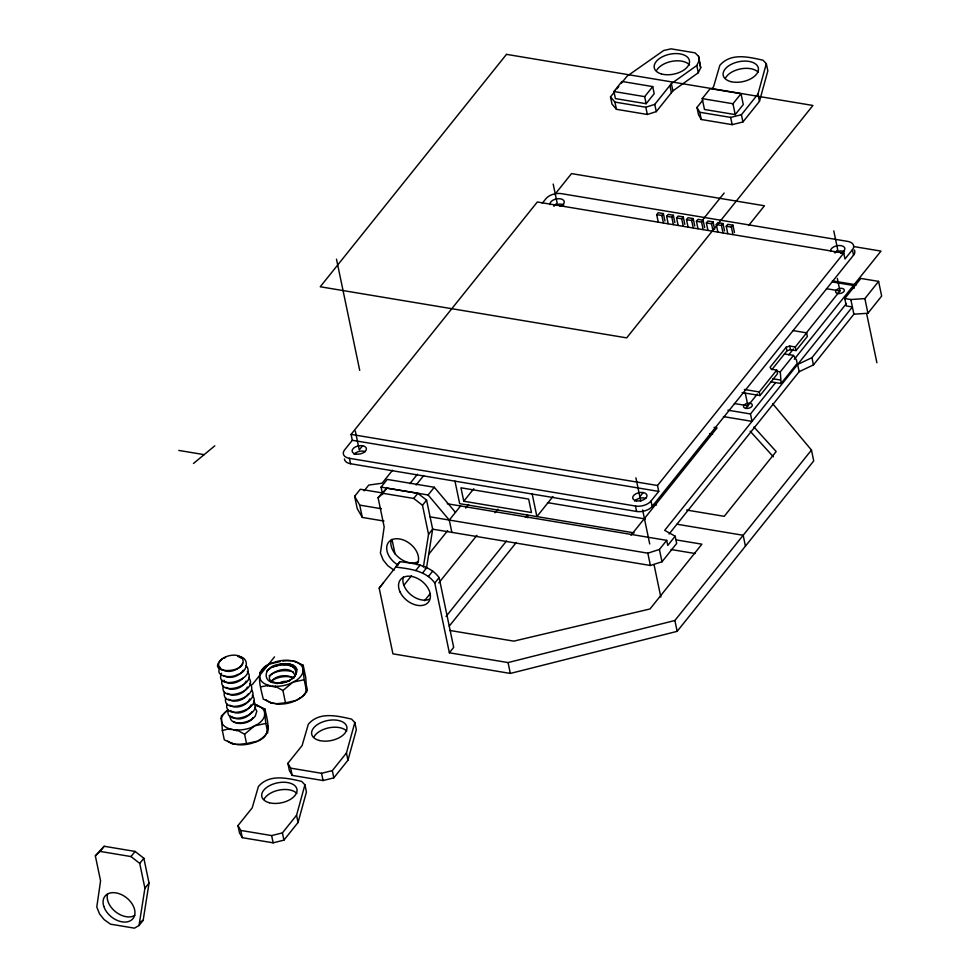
<?xml version="1.0" encoding="UTF-8"?>
<svg xmlns="http://www.w3.org/2000/svg" width="977" height="977" viewBox="0 0 977 977"><rect width="100%" height="100%" fill="white"/><g stroke="black" fill="none" stroke-linecap="round" stroke-linejoin="round"><path stroke-width="1.47" d="M221.193 718.376L221.364 716.019L227.971 709.925A22.068 12.506 -11.8 0 0 221.547 717.924L222.353 730.515L224.307 739.845L232.343 743.558L240.049 744.84A22.068 12.506 -11.8 0 0 253.812 742.593C272.717 737 268.382 724.299 264.852 708.936L253.935 704.478M306.925 689.738C306.021 696.051 298.058 699.398 292.782 701.865A22.068 12.506 -11.8 0 1 279.007 704.112L271.313 702.817L263.265 699.117C259.76 683.802 253.593 667.694 273.67 662.479A22.068 12.506 -11.8 0 1 287.446 660.244L295.139 661.527L303.188 665.239L305.752 677.537L306.558 690.116A22.068 12.506 -11.8 0 1 306.204 691.166M267.881 728.781L267.6 730.857A22.068 12.506 -11.8 0 1 267.246 731.907M306.839 688.052L306.925 689.774M280.362 682.874C294.395 683.387 306.644 664.104 285.443 663.749C292.88 664.275 301.624 673.324 291.207 679.32M256.988 741.287L246.534 743.558L244.58 734.228L236.947 730.002A22.068 12.506 -11.8 0 0 250.723 727.755L258.075 724.018A22.068 12.506 -11.8 0 0 264.498 716.019L264.852 708.936M295.946 700.546L285.492 702.817L282.927 690.519L275.294 686.306A22.068 12.506 -11.8 0 0 289.058 684.059L296.422 680.322A22.068 12.506 -11.8 0 0 302.833 672.31L303.188 665.239M279.996 664.238L285.443 663.749M221.254 720.025L221.181 718.315M259.589 676.328L259.894 674.228A22.068 12.506 -11.8 0 1 266.306 666.216L269.017 664.568M288.63 664.03L288.545 664.995L288.765 664.042M282.585 682.337C261.25 687.332 260.957 665.899 280.155 664.213L285.394 664.543L285.296 663.749M287.14 663.835L287.006 664.714L286.994 663.835M139.039 925.475L144.914 888.227L139.735 863.387L130.979 856.56L100.069 851.407L95.343 855.852L100.57 880.839L96.784 907.047L99.569 913.947L104.185 919.662L110.486 924.157L134.447 928.15L139.039 925.475L143.155 920.334L149.041 883.098L143.851 858.258L135.095 851.431L104.185 846.265L95.343 855.852M423.371 567.075L428.537 534.309L422.479 505.268L413.723 498.441L382.813 493.287L378.087 497.72L384.181 526.908L380.407 553.116L383.192 560.016L387.808 565.732L394.11 570.226M281.779 663.957L281.987 664.543M222.353 730.515L229.241 728.72A22.068 12.506 -11.8 0 1 221.889 722.956L221.327 721.038M290.157 664.336L289.974 665.398L290.291 664.36M283.55 663.798L283.391 664.494L283.709 663.786M291.586 664.763L291.28 665.899L291.708 664.8M237.973 825.602L240.745 830.426L271.643 835.579L282.402 832.905L296.544 815.27L304.922 784.787L301.612 781.368C287.323 778.181 269.444 773.613 258.416 786.522L252.188 807.869L237.973 825.602L239.487 832.844L242.259 837.668L273.157 842.821L283.916 840.147L298.046 822.5L306.436 792.029L304.922 784.787M287.885 763.318L290.657 768.142L321.567 773.296L332.314 770.621L346.456 752.986L354.834 722.504L351.525 719.084C337.236 715.897 319.357 711.317 308.329 724.238L302.101 745.585L287.885 763.318L289.4 770.56L292.172 775.384L323.069 780.538L333.829 777.851L347.959 760.216L356.349 729.746L354.834 722.504M702.658 100.35L696.98 107.433L699.752 112.257L730.662 117.411L741.421 114.724L757.944 94.11L766.322 63.639L763.013 60.208C748.724 57.032 730.857 52.453 719.817 65.361L713.589 86.709L712.123 88.541M696.98 107.433L698.494 114.675L701.266 119.499L732.176 124.653L742.935 121.966L759.459 101.352L767.837 70.869L766.322 63.639M273.267 666.448L271.789 667.23M296.752 669.477L293.686 666.925L287.592 664.958L280.314 664.922L273.291 666.717L280.24 664.714M229.033 729.331L229.241 728.72L236.898 730.637M230.071 715.738C229.436 726.155 246.155 723.42 251.81 719.157A14.655 8.634 -13.9 0 0 255.241 716.141L256.804 711.341L254.789 707.092M242.027 664.238L242.394 663.298M246.119 681.103C242.98 688.04 232.441 691.643 225.992 687.344M247.364 687.039C244.213 693.975 233.674 697.578 227.226 693.279M249.843 698.909C246.692 705.846 236.153 709.461 229.717 705.15M251.077 704.844C247.963 711.842 236.532 715.885 230.535 710.511M615.083 91.142L610.503 96.87L614.924 102.084L645.834 107.238L654.773 104.368L671.37 83.643L696.796 65.496L699.19 60.537L698.567 56.312L695.026 52.843L671.065 48.85L663.701 50.486L627.014 76.243L621.506 83.118M610.503 96.87L612.005 104.099L616.438 109.314L647.348 114.468L656.288 111.61L672.884 90.885L698.299 72.738L700.692 67.767L698.567 56.312M221.974 680.175C218.103 697.212 258.416 685.304 247.352 671.48M223.22 686.11C219.336 703.147 259.662 691.24 248.585 677.415M224.454 692.046C220.582 709.082 260.896 697.175 249.831 683.35M225.699 697.981C221.938 714.419 259.821 704.014 251.895 690.238M226.933 703.916C223.061 720.953 263.375 709.046 252.31 695.221M228.178 709.852C224.295 726.888 264.62 714.981 253.544 701.156M243.261 670.173C239.487 676.316 229.742 679.687 223.513 675.473M248.231 693.914C244.445 700.057 234.7 703.428 228.471 699.214M251.944 711.72C248.17 717.912 237.558 721.698 231.769 716.446M252.652 718.583L253.19 717.655L252.652 718.583A11.04 6.253 -11.8 0 1 243.224 723.285A11.04 6.253 -11.8 0 1 233.588 721.453M270.922 681.775C275.966 675.095 286.884 673.947 293.821 678.246M271.74 667.413L273.401 666.375M267.808 727.767L267.613 725.337M306.216 685.097L306.778 687.039M241.49 665.166C237.277 670.515 228.239 673.641 222.267 669.538M811.46 450.055L813.731 460.912L677.146 631.35L510.324 673.434L392.925 653.845L379.186 588.117L399.959 561.653C414.004 563.473 430.1 565.133 439.113 577.627L453.682 647.385L449.359 652.783L508.052 662.577L674.887 620.493L811.46 450.055L772.612 403.623M799.149 371.7L797.647 364.458L811.948 357.68L852.384 306.949L846.314 305.935L844.763 298.51L860.847 278.445L878.592 281.388L881.657 296.055L867.93 313.263L853.898 314.191L813.462 364.909L799.149 371.7L669.062 534.028M844.763 298.51L850.833 299.524L864.877 298.608L878.592 281.388M613.922 91.508L621.97 81.457L652.721 86.587L654.199 93.682L646.151 103.721L615.4 98.592L613.922 91.508L644.673 96.638L652.721 86.587M616.927 88.846L618.759 86.562M854.338 249.953A11.663 6.607 -11.8 0 1 853.532 255.18L652.147 506.477A11.663 6.607 -11.8 0 1 636.625 511.459L350.548 463.745L349.412 458.311A11.663 6.607 -11.8 0 1 344.588 449.933L352.318 440.285L351.085 434.386L537.326 201.983L843.749 253.104L844.983 259.003L852.396 249.746A11.663 6.607 -11.8 0 0 847.572 241.368L561.506 193.654A11.663 6.607 -11.8 0 0 545.972 198.636L542.272 203.265M554.728 194.557L571.521 173.601L764.454 205.781L748.724 225.406M362.589 445.744L359.255 449.908L355.31 431.016M383.973 521.046L362.296 517.431L357.216 508.59L354.639 496.292L360.293 489.245L382.337 492.921M364.116 490.845L368.744 485.08L382.129 483.212L392.534 470.23M382.63 494.57L381.067 487.132L387.246 479.426L434.301 487.267L455.465 512.351M378.087 497.72L385.988 489.037M382.813 493.287L386.929 488.146L417.838 493.3L426.595 500.126L432.664 529.168L426.778 566.404L425.129 568.467M702.207 98.616L710.255 88.577L741.018 93.707L743.277 104.563L735.229 114.602L704.478 109.473L702.207 98.616L732.97 103.745L741.018 93.707M100.069 851.407L104.185 846.265M409.876 483.676L417.448 474.236M252.188 684.743L274.513 656.886M416.117 485.007L423.688 475.567M413.723 498.441L417.838 493.3M130.979 856.56L135.095 851.431M381.067 487.132L428.121 494.985L434.301 487.267M422.479 505.268L426.595 500.126M658.254 222.035L656.703 214.647L658.229 212.742L663.395 213.609L664.934 220.997M139.735 863.387L143.851 858.258M663.42 222.903L661.869 215.502L663.395 213.609M668.183 223.696L666.644 216.296L668.158 214.403L673.324 215.258L674.875 222.658M673.348 224.551L671.81 217.163L673.324 215.258M399.959 561.653L395.636 567.051C409.681 568.87 425.777 570.519 434.777 583.025L449.359 652.783M379.186 588.117L383.509 582.719M678.111 225.345L676.572 217.956L678.099 216.064L683.265 216.918L684.804 224.319M144.914 888.227L149.041 883.098M428.537 534.309L432.664 529.168L650.401 565.488L661.991 561.775L676.682 543.432L675.168 536.202L664.702 530.34L846.412 303.603M683.277 226.212L681.738 218.824L683.265 216.918M688.052 227.006L686.501 219.617L688.028 217.712L693.194 218.579L694.732 225.968M463.77 501.238L460.961 487.804L528.655 499.088L531.451 512.522L463.77 501.238L473.784 488.732M451.862 532.367L449.286 520.069L460.582 505.976M693.218 227.873L691.667 220.472L693.194 218.579M403.953 585.186L411.561 575.697M415.848 570.421L420.171 565.024M428.671 554.338L447.686 530.621M465.748 508.077L468.606 504.511M697.981 228.667L696.442 221.266L697.957 219.373L703.122 220.228L704.673 227.629M702.719 219.788L724.165 193.031M703.147 229.522L701.608 222.133L703.122 220.228M422.565 572.998L426.9 567.6M707.922 230.316L706.371 222.927L707.898 221.034L713.063 221.889L714.602 229.29M428.378 576.528L432.701 571.13M713.088 231.183L711.537 223.794L713.063 221.889M717.851 231.976L716.312 224.588L717.826 222.683L722.992 223.55L724.543 230.938M434.777 583.025L439.113 577.627M723.017 232.844L721.478 225.443L722.992 223.55M424.519 600.733L430.234 593.601M438.807 582.903L476.923 535.347M495.021 512.754L497.879 509.188M727.792 233.637L726.241 226.237L727.767 224.344L732.933 225.198L734.472 232.599M732.958 234.492L731.407 227.104L732.933 225.198M446.037 616.463L506.513 541.002M525.406 517.419L527.299 515.062L527.861 517.773M552.933 496.56L536.898 516.552L532.196 494.044M449.249 626.135L516.345 542.418M639.85 496.707L643.184 492.555M835.25 252.872L837.729 249.782L833.784 230.89M349.412 458.311L635.49 506.037A11.663 6.607 -11.8 0 0 651.012 501.054L658.742 491.407L657.509 485.508L843.749 253.104M630.995 535.274L717.045 427.889L714.04 427.389M793.165 330.605L806.611 332.852L795.29 346.982L789.734 346.053L786.204 347.189L770.108 367.279L771.207 369.184L776.752 370.112L777.509 373.727L760.008 395.563L742.154 392.583M771.806 369.709L786.961 350.804L790.491 349.681L796.047 350.596L807.368 336.467L806.611 332.852M745.854 408.374A4.482 2.54 -11.8 0 0 752.339 405.089A4.482 2.54 -11.8 0 0 745.561 403.953A4.482 2.54 -11.8 0 0 745.854 408.374L757.407 393.963M788.72 354.895L793.458 348.972M805.793 333.572L839.964 290.951L837.338 278.421M760.008 395.563L759.251 391.948L776.752 370.112M781.087 383.509L780.305 371.834L793.471 355.408L796.45 359.915L797.183 363.432L781.087 383.509L770.56 381.751M723.432 416.605L752.034 421.368L750.483 413.955L775.274 383.021M794.338 359.231L880.985 251.101L853.971 246.595M430.075 516.857L647.836 553.177L659.414 549.465L666.717 540.354L447.283 503.753M675.168 536.202L667.767 545.422L666.717 540.354M220.265 667.352C213.719 677.122 231.793 678.49 237.362 674.57C247.767 672.762 250.552 657.094 238.095 656.434M221.51 673.287C213.768 691.313 257.891 680.065 246.106 665.545M277.004 683.644L283.623 681.457L289.082 681.177M300.293 697.969L297.423 699.801M282.927 690.519L292.221 682.74M244.58 734.228L253.886 726.448M243.285 677.928C238.803 682.532 230.413 685.39 224.747 681.409M266.929 670.869L271.911 667.157M554.008 205.964L557.134 202.972L553.19 184.079M300.379 697.908L300.147 698.128A22.068 12.506 -11.8 0 0 305.716 692.217M193.483 463.477L214.818 445.817M269.127 675.864C275.025 671.126 283.208 669.733 290.511 671.211M271.496 680.896C277.81 676.682 286.078 675.486 293.344 677.586M290.609 679.699L289.168 680.529M222.487 658.816C202.471 674.692 250.075 674.301 242.284 658.339C234.883 649.485 208.76 660.879 222.548 670.124M258.465 740.529L261.177 738.856A22.068 12.506 -11.8 0 0 266.758 732.958M140.859 921.677L143.155 920.334M288.642 680.798L287.238 681.421M270.495 663.81L280.191 661.576M293.711 681.995L304.177 679.736L306.741 692.034M255.363 725.691L265.829 723.432L267.783 732.762M223.965 658.095L225.577 657.46M286.603 681.653L284.283 682.398M278.213 683.131L282.768 682.74M260.688 686.819L267.38 685.622L275.245 686.941M285.492 702.817L275.722 703.831M246.534 743.558L236.764 744.572M282.756 661.014L290.719 660.513M283.867 681.995L285.785 681.714M229.143 729.331L232.123 729.501M278.311 683.167C252.335 679.21 290.767 659.133 295.152 676.34M272.021 686.062L275.294 686.306L275.355 686.978M233.674 729.758L236.947 730.002L237.02 730.686M656.703 214.647L661.869 215.502M666.644 216.296L671.81 217.163M676.572 217.956L681.738 218.824M686.501 219.617L691.667 220.472M696.442 221.266L701.608 222.133M706.371 222.927L711.537 223.794M716.312 224.588L721.478 225.443M726.241 226.237L731.407 227.104M832.416 280.863L856.402 284.857M832.367 281.962L853.434 285.479L854.057 288.447M826.469 288.691L839.964 290.951M784.446 353.906L793.471 355.408M775.799 371.077L780.305 371.834M772.844 378.746L780.354 380.004M744.364 389.469L759.251 391.948M734.399 403.55L747.918 405.809L745.304 393.279M727.902 410.181L750.483 413.955M709.546 433.617L712.551 434.118M351.085 434.386L657.509 485.508M352.318 440.285L658.742 491.407M653.491 504.523L656.495 505.024M686.599 510.043L724.238 516.32L776.153 451.521L753.926 427.01M547.499 502.63L645.333 518.958M676.939 524.222L743.167 535.274L745.439 546.131M178.815 450.421L204.156 454.647M634.171 532.88L459.678 503.668L454.977 481.16M676.316 539.915L701.901 544.177L649.986 608.976L513.792 641.132L449.957 630.483M671.065 549.514L695.148 553.532M354.639 496.292L359.731 505.121L381.396 508.736M292.27 660.77L295.506 661.649M274.171 703.574L270.947 702.695M235.213 744.303L231.989 743.436M270.458 685.805L267.588 685.011A22.068 12.506 -11.8 0 1 260.236 679.247L259.662 677.33M255.485 704.844L257.159 705.357M270.837 702.658L271.313 702.817A22.068 12.506 -11.8 0 1 265.805 699.654M231.867 743.387L232.343 743.558A22.068 12.506 -11.8 0 1 227.726 741.152M295.408 661.624L295.139 661.527A22.068 12.506 -11.8 0 1 302.491 667.291L303.078 669.233M257.049 705.321L256.804 705.223A22.068 12.506 -11.8 0 1 264.156 710.987L264.73 712.941M292.111 671.651L293.576 672.2M238.376 656.336L241.099 658.132M265.011 716.275L265.829 723.432M750.128 431.175L773.369 456.809M428.121 494.985L449.286 520.069M224.075 680.212L224.331 680.835M864.877 298.608L867.93 313.263M866.66 313.727L876.894 362.736M852.396 249.746L853.532 255.18M850.833 299.524L853.898 314.191M757.944 94.11L759.459 101.352M811.948 357.68L813.462 364.909M795.29 346.982L796.047 350.596M741.421 114.724L742.935 121.966M789.734 346.053L790.491 349.681M786.204 347.189L786.961 350.804M732.97 103.745L735.229 114.602M730.662 117.411L732.176 124.653M699.19 60.537L700.692 67.767M696.796 65.496L698.299 72.738M699.752 112.257L701.266 119.499M671.37 83.643L672.884 90.885M669.917 85.475L671.419 92.705M654.773 104.368L656.288 111.61M644.673 96.638L646.151 103.721M645.834 107.238L647.348 114.468M614.924 102.084L616.438 109.314M651.012 501.054L652.147 506.477M674.887 620.493L677.146 631.35M659.414 549.465L661.991 561.775M635.905 477.814L640.778 501.14M642.634 509.994L649.717 543.957M654.04 564.621L660.831 597.106M647.836 553.177L650.401 565.488M635.49 506.037L636.625 511.459M508.052 662.577L510.324 673.434M336.491 259.174L359.719 370.381M391.972 539.316L395.026 553.935M359.731 505.121L362.296 517.431M346.456 752.986L347.959 760.216M332.314 770.621L333.829 777.851M321.567 773.296L323.069 780.538M290.657 768.142L292.172 775.384M296.544 815.27L298.046 822.5M259.711 672.323L260.285 675.046M282.402 832.905L283.916 840.147M271.643 835.579L273.157 842.821M240.745 830.426L242.259 837.668M304.177 679.736L303.139 670.246M265.011 716.361L264.804 713.955M656.874 69.953A17.94 10.161 -11.8 0 1 673.006 61.148A17.94 10.161 -11.8 0 1 689.554 65.007M725.569 77.891A17.94 10.161 -11.8 0 1 741.238 68.781A17.94 10.161 -11.8 0 1 758.201 72.2M264.169 799.052A17.94 10.161 -11.8 0 1 279.837 789.941A17.94 10.161 -11.8 0 1 296.8 793.361M314.081 736.768A17.94 10.161 -11.8 0 1 329.75 727.657A17.94 10.161 -11.8 0 1 346.713 731.077M134.838 915.425A17.94 12.188 38.7 0 1 115.701 911.895A17.94 12.188 38.7 0 1 107.568 894.016M418.461 561.494A17.94 12.188 38.7 0 1 399.324 557.965A17.94 12.188 38.7 0 1 391.191 540.098M398.115 565.085A17.94 12.188 38.7 0 1 387.661 543.713A17.94 12.188 38.7 0 1 409.094 543.053A17.94 12.188 38.7 0 1 416.739 564.511M429.233 599.328A17.94 12.188 38.7 0 1 410.45 594.395A17.94 12.188 38.7 0 1 403.33 577.004M634.647 501.079A7.266 4.116 -11.8 0 1 645.846 498.392M840.66 253.19A7.266 4.116 -11.8 0 0 843.298 246.375A7.266 4.116 -11.8 0 0 831.928 248.146L831.036 249.22A7.266 4.116 -11.8 0 0 830.658 251.431M834.358 252.603A7.266 4.116 -11.8 0 1 844.433 251.797M550.063 204.645A7.266 4.116 -11.8 0 1 557.843 198.722A7.266 4.116 -11.8 0 1 563.839 203.509L562.96 204.596A7.266 4.116 -11.8 0 1 560.09 206.367M350.548 463.745A11.663 6.607 -11.8 0 1 344.417 458.934M553.727 205.805A7.266 4.116 -11.8 0 1 563.814 204.987M354.053 454.281A7.266 4.116 -11.8 0 1 365.251 451.594M267.588 685.011L267.466 685.622L267.588 685.011M292.88 665.288L292.465 666.485L292.99 665.337M506.489 54.358L320.248 286.762L626.672 337.871L812.913 105.467L506.489 54.358M661.344 73.934A17.94 10.161 -11.8 0 0 689.408 62.858A17.94 10.161 -11.8 0 0 664.751 55.713A17.94 10.161 -11.8 0 0 661.344 73.934M730.857 81.616A17.94 10.161 -11.8 0 0 758.408 69.965A17.94 10.161 -11.8 0 0 733.043 63.493A17.94 10.161 -11.8 0 0 730.857 81.616M269.457 802.776A17.94 10.161 -11.8 0 0 297.008 791.114A17.94 10.161 -11.8 0 0 271.643 784.653A17.94 10.161 -11.8 0 0 269.457 802.776M319.369 740.493A17.94 10.161 -11.8 0 0 346.92 728.83A17.94 10.161 -11.8 0 0 321.555 722.369A17.94 10.161 -11.8 0 0 319.369 740.493M103.782 906.363A17.94 12.188 38.7 0 0 130.723 920.566A17.94 12.188 38.7 0 0 122.516 895.14A17.94 12.188 38.7 0 0 103.782 906.363M400.13 592.111A17.94 12.188 38.7 0 0 427.67 602.968A17.94 12.188 38.7 0 0 415.604 577.578A17.94 12.188 38.7 0 0 400.13 592.111M837.9 293.515A4.482 2.54 -11.8 0 0 844.372 290.23A4.482 2.54 -11.8 0 0 837.594 289.094A4.482 2.54 -11.8 0 0 837.9 293.515M636.515 500.871A7.266 4.116 -11.8 0 0 647.006 495.547A7.266 4.116 -11.8 0 0 636.027 493.715A7.266 4.116 -11.8 0 0 636.515 500.871M355.921 454.073A7.266 4.116 -11.8 0 0 366.412 448.736A7.266 4.116 -11.8 0 0 355.433 446.916A7.266 4.116 -11.8 0 0 355.921 454.073"/></g></svg>
